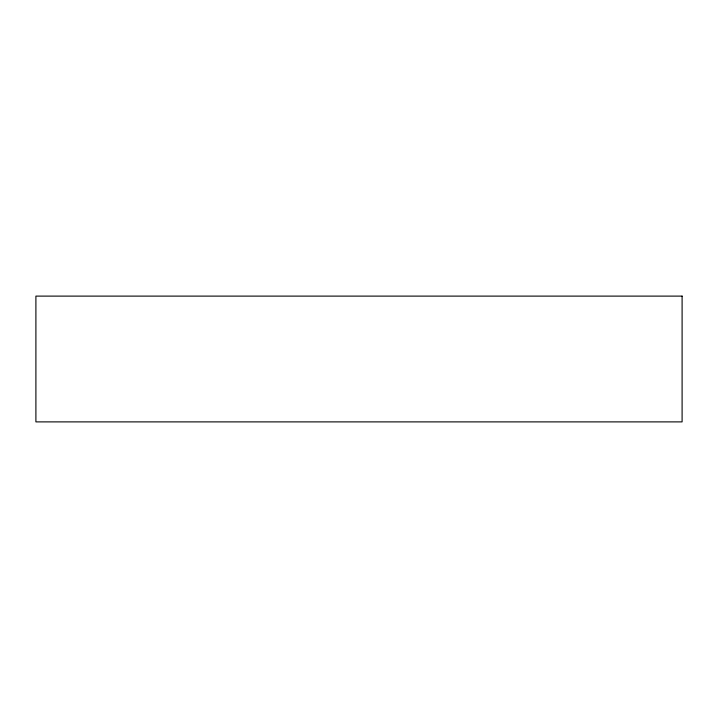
<?xml version="1.0" encoding="UTF-8"?>
<svg xmlns="http://www.w3.org/2000/svg" width="718" height="718" viewBox="0 0 718 718"><rect width="100%" height="100%" fill="white"/><g stroke="black" fill="none" stroke-linecap="round" stroke-linejoin="round"><path stroke-width="1.08" d="M682.1 296.112L35.9 296.112L35.9 421.888L682.1 421.888L682.1 296.112"/></g></svg>
